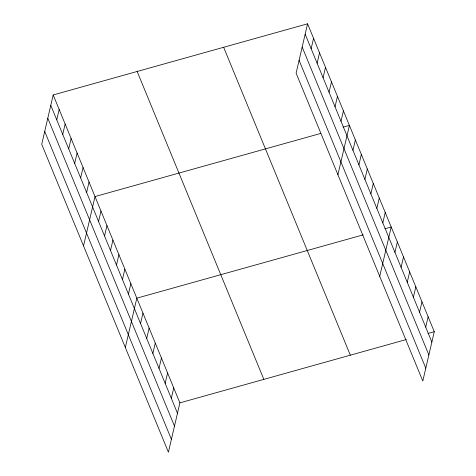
<?xml version="1.0" encoding="UTF-8"?>
<svg xmlns="http://www.w3.org/2000/svg" width="476" height="476" viewBox="0 0 476 476"><rect width="100%" height="100%" fill="white"/><g stroke="black" fill="none" stroke-linecap="round" stroke-linejoin="round"><path stroke-width="0.71" d="M53.199 94.956L41.721 144.299L168.415 452.2L179.892 402.857L53.199 94.956L307.585 23.8L434.279 331.701L422.801 381.044L296.108 73.143L307.585 23.8M56.757 119.863L59.173 109.474M62.731 134.381L65.147 123.986M68.699 148.893L71.12 138.504M74.672 163.411L77.094 153.016M80.646 177.923L83.068 167.534M86.62 192.441L89.036 182.046M83.526 245.908L95.01 196.564L320.717 133.429M98.562 221.471L100.983 211.082M104.536 235.989L106.957 225.594M110.509 250.501L112.931 240.112M116.483 265.019L118.899 254.624M122.457 279.531L124.873 269.142M128.431 294.049L130.846 283.654M125.337 347.516L136.82 298.172L363.224 234.841M140.557 323.519L142.973 313.131M146.709 338.478L149.125 328.083M152.861 353.43L155.277 343.041M159.014 368.388L161.435 357.994M165.166 383.341L167.588 372.946M171.324 398.299L173.74 387.904M311.143 48.707L313.559 38.318M317.117 63.225L319.533 52.83M323.085 77.737L325.507 67.348M329.059 92.255L331.48 81.86M335.033 106.767L337.448 96.378M341.006 121.285L343.422 110.89M337.912 174.751L349.396 125.408L343.101 127.169M352.948 150.315L355.37 139.926M358.922 164.833L361.343 154.438M364.896 179.345L367.311 168.956M370.869 193.863L373.285 183.468M376.843 208.375L379.259 197.986M382.811 222.893L385.233 212.498M379.723 276.36L391.207 227.016L384.911 228.778M394.937 252.363L397.359 241.975M401.095 267.322L403.511 256.927M407.248 282.274L409.663 271.879M413.4 297.232L415.822 286.838M419.552 312.185L421.974 301.79M425.711 327.143L428.126 316.748M179.892 402.857L406.296 339.531M427.983 333.462L434.279 331.701M305.17 34.195L431.863 342.095M302.177 47.047L428.87 354.947M299.095 60.285L425.788 368.192M223.643 47.279L350.33 355.185M137.148 71.477L263.841 379.378M50.783 105.351L177.477 413.251M47.79 118.203L174.484 426.103M44.708 131.441L171.402 439.348"/></g></svg>
